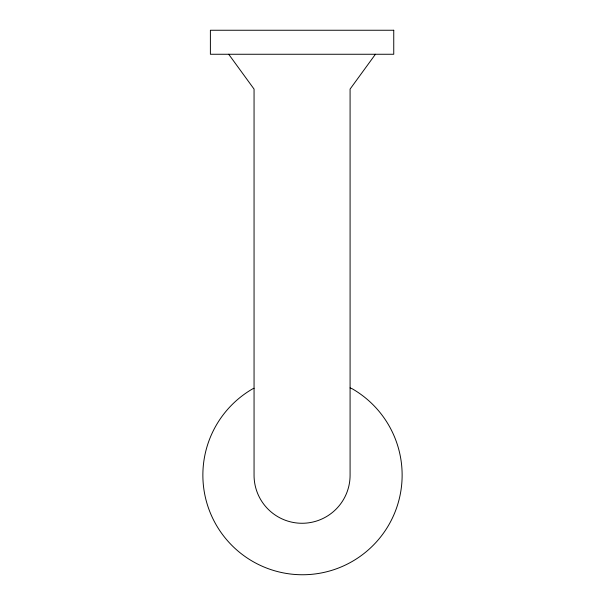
<?xml version="1.0" encoding="UTF-8"?>
<svg xmlns="http://www.w3.org/2000/svg" width="605" height="605" viewBox="0 0 605 605"><rect width="100%" height="100%" fill="white"/><g stroke="black" fill="none" stroke-linecap="round" stroke-linejoin="round"><path stroke-width="0.91" d="M375.433 54.261L350.083 89.086L350.083 475.258A48.014 48.014 0 0 1 302.069 523.272A48.014 48.014 0 0 1 254.055 475.258L254.055 89.086L228.705 54.261M254.055 388.274L252.686 388.833A99.628 99.628 0 0 0 226.179 539.161A99.628 99.628 0 0 0 378.821 539.161A99.628 99.628 0 0 0 352.314 388.833L350.083 387.911M393.749 30.25L210.389 30.25L210.389 54.261L393.749 54.261L393.749 30.25"/></g></svg>
